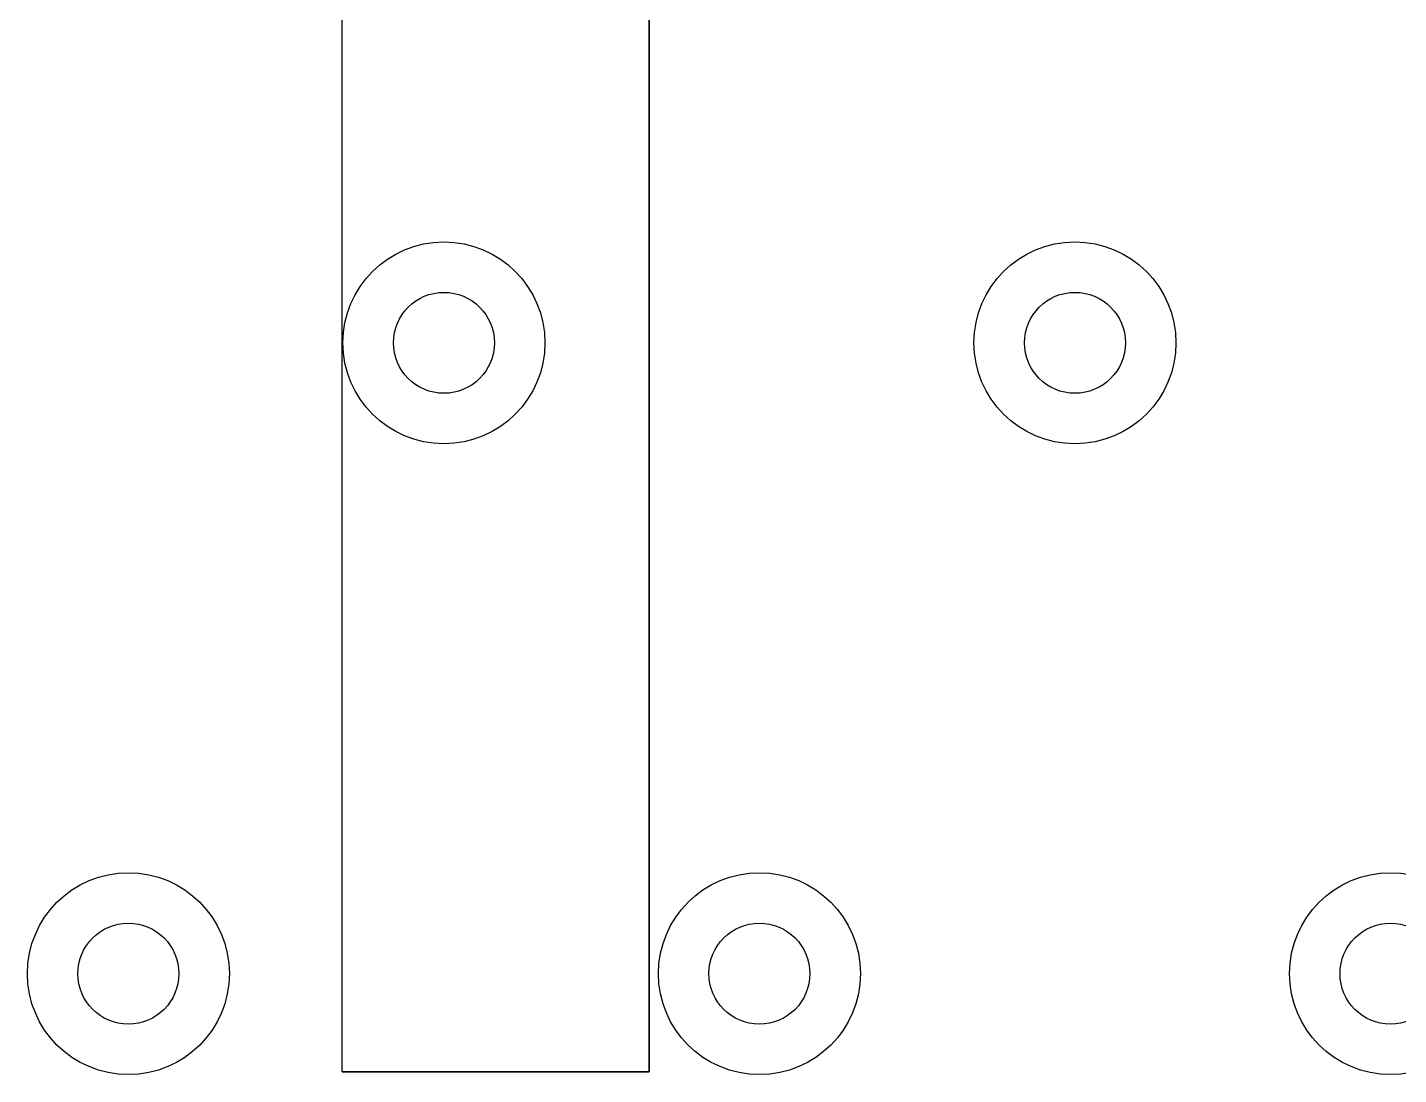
# Model space of a CAD drawing. Header units: millimetres. Extents: x 52 to 245, y 27 to 183.
# Drawn here: x 222.1 to 227.53, y 47.1 to 51.25 of the extents above; entities that cross this region are included whole.
import ezdxf

# ---------------------------------------------------------------- set-up
doc = ezdxf.new("R2010")
doc.units = ezdxf.units.MM
for name, color, linetype in [('MultiLayer', 9, 'Continuous'), ('TopOverlay', 2, 'Continuous'), ('ViaHoleLayer', 16, 'Continuous')]:
    doc.layers.add(name, color=color, linetype=linetype)

msp = doc.modelspace()

# ---------------------------------------------------------------- linework, layer by layer
at = {"layer": 'MultiLayer'}
for centre in [(223.75, 50), (226.25, 50), (222.5, 47.5), (225, 47.5), (227.5, 47.5)]:
    msp.add_circle(centre, 0.4, dxfattribs=at)
at = {"layer": 'TopOverlay'}
for p, q in [((223.3471, 47.1109), (223.3471, 53.1931)), ((223.3471, 47.1109), (223.3471, 53.1931)), ((224.5636, 47.1109), (224.5636, 53.1931)), ((224.5636, 53.1931), (224.5636, 47.1109)), ((223.3471, 47.1109), (224.5636, 47.1109)), ((224.5636, 47.1109), (223.3471, 47.1109))]:
    msp.add_line(p, q, dxfattribs=at)
at = {"layer": 'ViaHoleLayer'}
for centre in [(223.75, 50), (226.25, 50), (222.5, 47.5), (225, 47.5), (227.5, 47.5)]:
    msp.add_circle(centre, 0.2, dxfattribs=at)

doc.saveas('drawing.dxf')
